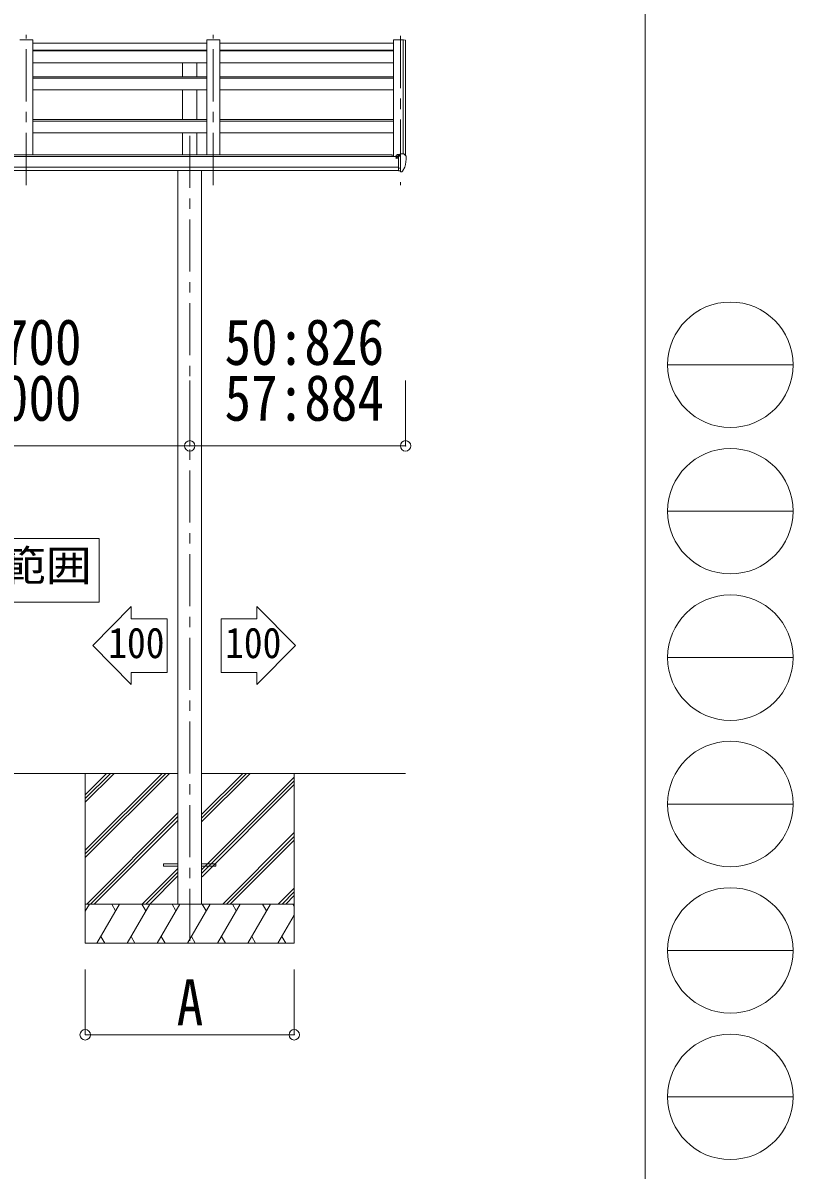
# Model space of a CAD drawing. Units: millimetres at full size, sheet at 1:40; details may follow other scales. Extents: x -11181 to 11305, y -7804 to 7716.
# Drawn here: x 8358 to 11305, y -4524 to -136 of the extents above; entities that cross this region are included whole.
import ezdxf
from ezdxf.enums import TextEntityAlignment as Align

# ---------------------------------------------------------------- set-up
doc = ezdxf.new("R2010")
doc.units = ezdxf.units.MM
doc.header["$LTSCALE"] = 40
doc.header["$PDMODE"] = 32
doc.header["$PDSIZE"] = 40
doc.linetypes.add('CHAIN1', pattern=[8, 5, -1, 1, -1])
for name, color, linetype, lineweight in [('0-0_0', 7, 'Continuous', 9), ('0-1_本体', 4, 'Continuous', 9), ('0-2_部品', 7, 'Continuous', 9), ('0-3_ELV2', 4, 'Continuous', 9), ('0-6_OTH_LINE', 7, 'Continuous', 9), ('0-8_PARTS2', 5, 'CHAIN1', 9), ('F-0_240', 7, 'Continuous', 9)]:
    doc.layers.add(name, color=color, linetype=linetype, lineweight=lineweight)
doc.styles.add('ＭＳ ゴシック', font='')
doc.styles.get('ＭＳ ゴシック').set_extended_font_data('MS Gothic')

msp = doc.modelspace()

# ---------------------------------------------------------------- linework, layer by layer
at = {"layer": '0-0_0'}
for p, q in [((8950.74, -3006.24), (7341.14, -3006.24)), ((8595.94, -3300.41), (8890.12, -3006.24)), ((8595.94, -3314.55), (8904.26, -3006.24)), ((8595.94, -3328.7), (8918.4, -3006.24)), ((8595.94, -3116.57), (8706.27, -3006.24)), ((8595.94, -3102.42), (8692.13, -3006.24)), ((8595.94, -3088.28), (8677.99, -3006.24)), ((9821.94, -3006.24), (9041.14, -3006.24)), ((9041.14, -3191.87), (9226.77, -3006.24)), ((9041.14, -3177.72), (9212.63, -3006.24)), ((9041.14, -3163.58), (9198.49, -3006.24)), ((9041.14, -3375.71), (9395.94, -3020.91)), ((9395.94, -3006.24), (9395.94, -3656.23)), ((9041.14, -3389.85), (9395.94, -3035.06)), ((9043.4, -3401.74), (9395.94, -3049.2)), ((8602.25, -3506.23), (8950.74, -3157.75)), ((8616.39, -3506.23), (8950.74, -3171.89)), ((8630.53, -3506.23), (8950.74, -3186.03)), ((9122.75, -3506.23), (9395.94, -3233.05)), ((9136.89, -3506.23), (9395.94, -3247.19)), ((9151.03, -3506.23), (9395.94, -3261.33)), ((8814.38, -3506.23), (8950.74, -3369.88)), ((8828.52, -3506.23), (8950.74, -3384.02)), ((8842.66, -3506.23), (8950.74, -3398.16)), ((9334.88, -3506.23), (9395.94, -3445.18)), ((9349.02, -3506.23), (9395.94, -3459.32)), ((9395.94, -3506.23), (8595.94, -3506.23)), ((8595.94, -3533.74), (8611.82, -3506.23)), ((8640.68, -3656.23), (8727.29, -3506.23)), ((8712.29, -3532.22), (8697.29, -3506.23)), ((8756.16, -3656.23), (8842.76, -3506.23)), ((8827.76, -3532.22), (8812.75, -3506.23)), ((8871.62, -3656.23), (8958.23, -3506.23)), ((8943.23, -3532.22), (8928.23, -3506.23)), ((8987.09, -3656.23), (9073.7, -3506.23)), ((9058.7, -3532.22), (9043.7, -3506.23)), ((9102.57, -3656.23), (9189.17, -3506.23)), ((9174.17, -3532.22), (9159.17, -3506.23)), ((9218.04, -3656.23), (9304.64, -3506.23)), ((9274.64, -3506.23), (9289.64, -3532.22)), ((9363.16, -3506.23), (9395.94, -3473.46)), ((9390.11, -3506.23), (9395.94, -3516.33)), ((9333.51, -3656.23), (9395.94, -3548.1)), ((8655.68, -3630.26), (8670.68, -3656.23)), ((8771.15, -3630.26), (8786.15, -3656.23)), ((8886.62, -3630.25), (8901.62, -3656.23)), ((9002.09, -3630.25), (9017.09, -3656.23)), ((9117.56, -3630.26), (9132.56, -3656.23)), ((9233.03, -3630.26), (9248.03, -3656.23)), ((9348.5, -3630.26), (9363.5, -3656.23))]:
    msp.add_line(p, q, dxfattribs=at)
msp.add_lwpolyline([(8595.94, -3006.24), (8595.94, -3656.23), (9395.94, -3656.23)], dxfattribs=at)
at = {"layer": '0-1_本体'}
for p, q in [((8345.14, -201.02), (8395.14, -201.02)), ((8395.14, -201.02), (8395.14, -640.12)), ((9061.14, -214.02), (8395.14, -214.02)), ((9061.14, -201.02), (9061.14, -640.12)), ((9061.14, -201.02), (9111.14, -201.02)), ((9111.14, -201.02), (9111.14, -640.12)), ((9775.14, -214.02), (9111.14, -214.02)), ((9775.14, -201.02), (9775.14, -646.65)), ((9813.06, -201.23), (9812.44, -202.85)), ((9813.14, -201.11), (9813.14, -636.84)), ((9821.19, -201.45), (9813.36, -201.04)), ((9822.13, -202.33), (9822.14, -643.39)), ((9061.14, -240.7), (8395.14, -240.7)), ((9061.14, -243.32), (8395.14, -243.32)), ((9775.14, -240.7), (9111.14, -240.7)), ((9775.14, -243.32), (9111.14, -243.32)), ((9061.14, -288.06), (8395.14, -288.06)), ((8968.64, -341.79), (8968.64, -288.06)), ((9023.64, -341.79), (9023.64, -288.06)), ((9775.14, -288.06), (9111.14, -288.06)), ((9061.14, -341.7), (8395.14, -341.7)), ((9061.14, -347.36), (8395.14, -347.36)), ((9775.14, -341.7), (9111.14, -341.7)), ((9775.14, -347.36), (9111.14, -347.36)), ((9061.14, -391.35), (8395.14, -391.35)), ((8968.64, -505.44), (8968.64, -391.35)), ((9023.64, -505.44), (9023.64, -391.35)), ((9775.14, -391.35), (9111.14, -391.35)), ((9061.14, -505.34), (8395.14, -505.34)), ((9061.14, -512.24), (8395.14, -512.24)), ((9775.14, -505.34), (9111.14, -505.34)), ((9775.14, -512.24), (9111.14, -512.24)), ((9061.14, -555.79), (8395.14, -555.79)), ((8968.64, -640.12), (8968.64, -555.79)), ((9023.64, -640.12), (9023.64, -555.79)), ((9775.14, -555.79), (9111.14, -555.79)), ((4796.64, -646.65), (9795.64, -646.65)), ((4820.14, -640.12), (9770.14, -640.12)), ((9770.14, -646.65), (9770.14, -640.12)), ((9795.64, -688.25), (4796.64, -688.25)), ((4796.64, -700.09), (9795.64, -700.02)), ((8950.94, -700.19), (8950.94, -3506.23)), ((9041.34, -700.19), (9041.34, -3506.23))]:
    msp.add_line(p, q, dxfattribs=at)
msp.add_lwpolyline([(9812.44, -636.84), (9812.44, -201.02), (9775.14, -201.02)], dxfattribs=at)
msp.add_circle((9788.17, -651.76), 3, dxfattribs=at)
for centre, radius, start, end in [((9813.34, -201.34), 0.301, 87.13321, 158.93673), ((9821.14, -202.45), 1, 6.67014, 87)]:
    msp.add_arc(centre, radius, start, end, dxfattribs=at)
at = {"layer": '0-2_部品', "color": 4}
for p, q in [((8394.94, -242.53), (9060.94, -242.53)), ((9110.94, -242.53), (9776.94, -242.53))]:
    msp.add_line(p, q, dxfattribs=at)
at = {"layer": '0-2_部品'}
for p, q in [((9785.44, -642.69), (9785.44, -646.65)), ((9800.44, -641.53), (9786.44, -641.58)), ((9789.94, -641.57), (9789.94, -639.67)), ((9790.44, -651.76), (9790.14, -651.76)), ((9790.97, -651.76), (9790.44, -651.76)), ((9790.76, -639.26), (9800.44, -638.53)), ((9795.44, -646.57), (9801.94, -646.18)), ((9800.44, -637.76), (9801.94, -637.76)), ((9800.44, -637.76), (9800.44, -643.93)), ((9801.94, -705.34), (9801.94, -636.84)), ((9817.03, -637.41), (9821.1, -643.22)), ((9823.94, -646.21), (9823.94, -646.84)), ((9809.56, -703.53), (9819.31, -688.15)), ((9795.44, -702.14), (9800.94, -702.14)), ((9801.44, -703.14), (9800.94, -702.14)), ((9801.94, -703.14), (9801.44, -703.14)), ((9803.44, -705.25), (9801.94, -705.34)), ((9803.44, -705.25), (9807.15, -705.02))]:
    msp.add_line(p, q, dxfattribs=at)
for points in [[(9785.44, -650.14), (9785.44, -651.76), (9784.97, -651.76)], [(9790.14, -650.57), (9790.14, -651.76), (9785.44, -651.76)], [(9790.76, -639.26), (9790.6, -639.27), (9790.44, -639.31), (9790.3, -639.35), (9790.17, -639.4), (9790.07, -639.46), (9790, -639.53), (9789.95, -639.6), (9789.94, -639.67)], [(9795.44, -702.14), (9795.44, -643.93), (9800.44, -643.93)], [(9801.94, -636.84), (9813.94, -636.84), (9816.27, -636.98)], [(9801.94, -691.45), (9798.78, -691.04), (9795.44, -690.61)]]:
    msp.add_lwpolyline(points, dxfattribs=at)
for centre, radius, start, end in [((9787.94, -651.76), 2.5, 28.35764, 180), ((9787.94, -651.76), 2.5, 0, 28.35764), ((9816.21, -637.98), 1, 35, 86.5), ((9631.45, -646.84), 192.49, 347.8767, 359.9992), ((9820.94, -646.21), 3, 0, 87), ((9816.71, -686.65), 3, 330, 348.16652), ((9806.96, -702.03), 3, 273.5, 330)]:
    msp.add_arc(centre, radius, start, end, dxfattribs=at)
msp.add_ellipse((9786.44, -642.69), major_axis=(0.02, 1.1), ratio=0.906239, start_param=0.0206394, end_param=1.5914357, dxfattribs=at)
at = {"layer": '0-3_ELV2'}
for p, q in [((8895.94, -3351.74), (8895.94, -3360.74)), ((8895.94, -3351.74), (8950.74, -3351.74)), ((8895.94, -3360.74), (8950.74, -3360.74)), ((9041.14, -3351.74), (9095.94, -3351.74)), ((9041.14, -3360.74), (9095.94, -3360.74)), ((9095.94, -3351.74), (9095.94, -3360.74))]:
    msp.add_line(p, q, dxfattribs=at)
at = {"layer": '0-6_OTH_LINE', "color": 6}
for p, q in [((8995.94, -1753.73), (8995.94, -1503.73)), ((9821.95, -1753.73), (9821.95, -1503.73)), ((9821.95, -1753.73), (3483.94, -1753.73)), ((8595.94, -4006.23), (8595.94, -3756.25)), ((9395.94, -4006.23), (9395.94, -3756.25)), ((8595.94, -4006.23), (9395.94, -4006.23))]:
    msp.add_line(p, q, dxfattribs=at)
at = {"layer": '0-6_OTH_LINE'}
for p, q in [((7719.71, -2108.48), (8649.78, -2108.48)), ((8649.78, -2108.48), (8649.78, -2352.01)), ((8772.09, -2368.68), (8624.93, -2517.04)), ((8772.09, -2368.68), (8772.09, -2414.74)), ((9252.97, -2368.68), (9252.97, -2414.74)), ((9252.97, -2368.68), (9400.14, -2517.04)), ((8772.09, -2666.16), (8624.93, -2517.8)), ((9252.97, -2666.16), (9400.14, -2517.8)), ((8772.09, -2620.1), (8909.45, -2620.1)), ((8772.09, -2620.1), (8772.09, -2666.16)), ((9252.97, -2620.1), (9115.61, -2620.1)), ((9252.97, -2620.1), (9252.97, -2666.16))]:
    msp.add_line(p, q, dxfattribs=at)
for points in [[(8649.78, -2352.01), (7719.71, -2352.01), (7719.71, -2108.48)], [(8772.09, -2414.74), (8909.45, -2414.74), (8909.45, -2620.1)], [(9252.97, -2414.74), (9115.61, -2414.74), (9115.61, -2620.1)]]:
    msp.add_lwpolyline(points, dxfattribs=at)
at = {"layer": '0-6_OTH_LINE', "color": 6}
for p in [(8995.94, -1753.73), (9821.95, -1753.73), (8595.94, -4006.23), (9395.94, -4006.23)]:
    msp.add_point(p, dxfattribs=at)
at = {"layer": '0-8_PARTS2'}
for p, q in [((8369.94, -756.17), (8369.94, -181.65)), ((9085.94, -756.17), (9085.94, -181.65)), ((9801.94, -185.63), (9801.94, -756.17)), ((8995.94, -567.36), (8995.94, -3656.26))]:
    msp.add_line(p, q, dxfattribs=at)
at = {"layer": 'F-0_240', "color": 5}
msp.add_line((10739.39, 7716.46), (10739.39, -7803.54), dxfattribs=at)
at = {"layer": 'F-0_240', "color": 4}
for p, q in [((10824.88, -1443.54), (11304.88, -1443.54)), ((10824.88, -2003.54), (11304.88, -2003.54)), ((10824.88, -2563.54), (11304.88, -2563.54)), ((10824.88, -3123.54), (11304.88, -3123.54)), ((10824.88, -3683.54), (11304.88, -3683.54)), ((10824.88, -4243.54), (11304.88, -4243.54))]:
    msp.add_line(p, q, dxfattribs=at)
for centre in [(11064.88, -1443.54), (11064.88, -2003.54), (11064.88, -2563.54), (11064.88, -3123.54), (11064.88, -3683.54), (11064.88, -4243.54)]:
    msp.add_circle(centre, 240, dxfattribs=at)

# ---------------------------------------------------------------- texts
at = {"layer": '0-6_OTH_LINE', "style": 'ＭＳ ゴシック'}
for s, height, width, p in [('50:1700', 176, 0.85, (7869.56, -1496.86)), ('50:826', 176, 0.85, (9128.98, -1496.86)), ('57:2000', 176, 0.85, (7869.56, -1710.41)), ('57:884', 176, 0.85, (9128.98, -1710.41)), ('100', 117.3, 0.9, (8683.94, -2600.71)), ('100', 117.3, 0.9, (9131.12, -2600.71)), ('A', 176, 0.85, (8945.94, -4022.3))]:
    msp.add_text(s, height=height, dxfattribs=dict(at, width=width)).set_placement(p, align=Align.BOTTOM_LEFT)
at = {"layer": '0-6_OTH_LINE', "color": 3, "style": 'ＭＳ ゴシック', "width": 1.1}
msp.add_text('柱移動範囲', height=117.3, dxfattribs=at).set_placement((7740.75, -2305.27), align=Align.BOTTOM_LEFT)

doc.saveas('drawing.dxf')
